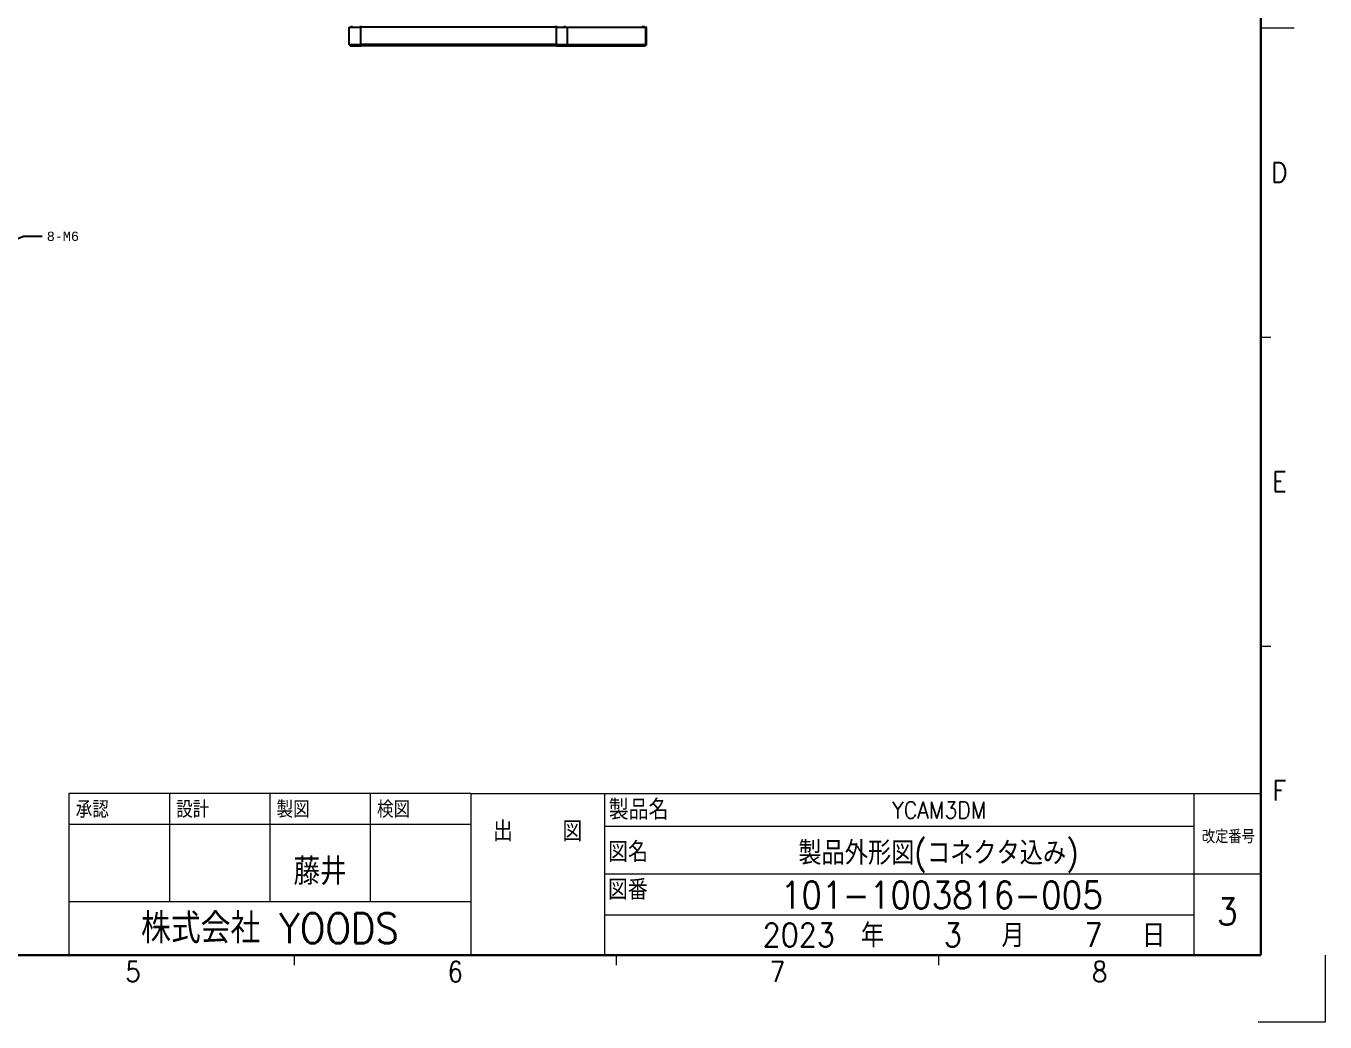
# Model space of a CAD drawing. Header units: millimetres. Extents: x -856 to 354, y -259 to 596.
# Drawn here: x -205 to 354, y -259 to 169 of the extents above; entities that cross this region are included whole.
import ezdxf
from ezdxf import colors
from ezdxf.entities.mleader import LeaderData, LeaderLine
from ezdxf.enums import TextEntityAlignment as Align
from ezdxf.math import Vec2, Vec3

# ---------------------------------------------------------------- set-up
doc = ezdxf.new("R2010")
doc.units = ezdxf.units.MM
doc.layers.add('AM_BOR', color=7, linetype='Continuous', lineweight=15)
doc.layers.add('トンボ', color=3, linetype='Continuous', lineweight=15)
doc.layers.add('パッキン', color=7, linetype='Continuous', lineweight=70, true_color=0x8f9faf)
doc.layers.add('ボトム', color=7, linetype='Continuous', lineweight=70, true_color=0xafaf8f)
doc.styles.get("Standard").update_dxf_attribs({"font": 'monotxt.shx', "height": 1.6, "bigfont": '@extfont2.shx'})
doc.styles.add('TOKURA STANDARD', font='simplex.shx', dxfattribs={"width": 0.9, "bigfont": 'extfont.shx'})

# ---------------------------------------------------------------- blocks, each defined once
blk = doc.blocks.new('TOKURA_JIS_A3_2008')
at = {"layer": 'AM_BOR', "lineweight": 30}
for p, q in [((410.4, 287), (410.4, 10)), ((410.4, 10), (25.4, 10))]:
    blk.add_line(p, q, dxfattribs=at)
at = {"layer": 'AM_BOR'}
for p, q in [((410.4, 148.5), (415.4, 148.5)), ((410.4, 148.5), (415.4, 148.5)), ((410.4, 102.33), (411.9, 102.33)), ((410.4, 56.17), (411.9, 56.17)), ((266.02, 10), (266.02, 8.5)), ((314.15, 10), (314.15, 8.5)), ((362.27, 10), (362.27, 8.5))]:
    blk.add_line(p, q, dxfattribs=at)
at = {"layer": 'トンボ'}
for p, q in [((420, 10), (420, 0)), ((420, 0), (410, 0))]:
    blk.add_line(p, q, dxfattribs=at)
at = {"layer": 'AM_BOR', "style": 'TOKURA STANDARD', "width": 0.9}
for s, p in [('D', (413.17, 125.42)), ('E', (413.17, 79.25)), ('F', (413.17, 33.08)), ('5', (241.96, 6.02)), ('6', (290.09, 6.02)), ('7', (338.21, 6.02)), ('8', (386.34, 6.02))]:
    blk.add_text(s, height=3, dxfattribs=at).set_placement(p, align=Align.CENTER)
blk = doc.blocks.new('*U31')
at = {"layer": 'AM_BOR'}
for p, q in [((-118, 24.14), (-178, 24.14)), ((-178, 24.14), (-178, 0)), ((-163, 24.14), (-163, 8)), ((-148, 24.14), (-148, 8)), ((-133, 24.14), (-133, 8)), ((-118, 24.14), (-118, 0)), ((-118, 24.14), (-98, 24.14)), ((-98, 24.14), (0, 24.14)), ((-98, 24.14), (-98, 0)), ((-10, 24.14), (-10, 0)), ((0, 0), (0, 24.14)), ((-118, 19.49), (-178, 19.49)), ((-10, 19.21), (-98, 19.21)), ((0, 12.07), (-98, 12.07)), ((-178, 8), (-118, 8)), ((-98, 6), (-10, 6)), ((-178, 0), (0, 0))]:
    blk.add_line(p, q, dxfattribs=at)
at = {"layer": 'AM_BOR', "style": 'TOKURA STANDARD'}
for s, insert, char_height, width, attachment_point in [('製品名', (-97.38, 21.72), 3, 9.482, 4), ('承認', (-177, 23.01), 2.5, 14, 1), ('設計', (-162, 23.01), 2.5, 14, 1), ('製図', (-147, 23.01), 2.5, 14, 1), ('検図', (-132, 23.01), 2.5, 14, 1), ('出    図', (-108, 18.5), 3, 18.75, 5), ('改定番号', (-4.84, 17.7), 2, 10.0022, 5), ('図名', (-94.5, 15.4), 3, 7, 5), ('図番', (-94.53, 9.76), 3, 7, 5), ('株式会社 YOODS', (-148, 4), 4.5, 60, 5), ('{\\C7;年}', (-58, 2.92), 3.5, 6, 5), ('{\\C7;月}', (-37, 2.92), 3.5, 6, 5), ('{\\C7;日}', (-16, 2.92), 3.5, 6, 5)]:
    blk.add_mtext(s, dxfattribs=dict(at, insert=insert, char_height=char_height, width=width, attachment_point=attachment_point))
at = {"layer": 'AM_BOR', "style": 'TOKURA STANDARD', "width": 0.9}
for tag, height, p in [('SEIHINMEI{20.1}', 2.5, (-48.01, 21.67)), ('ZUMEI{20.1}', 3.5, (-48.12, 15.25)), ('SYOUNIN{3.5}', 4, (-170.5, 12.5)), ('SEKKEI{3.5}', 4, (-155.5, 12.5)), ('SEIZU{3.5}', 4, (-140.5, 12.5)), ('KENZU{3.5}', 4, (-125.5, 12.5)), ('ZUBAN{11.6}', 4, (-47.62, 8.97)), ('REV{2}', 4, (-5, 6.5)), ('NEN{4.57}', 3.5, (-69, 3)), ('TUKI{2.28}', 3.5, (-46, 3)), ('NITI{2.28}', 3.5, (-25, 3))]:
    blk.add_attdef(tag, text='', height=height, dxfattribs=at).set_placement(p, align=Align.MIDDLE_CENTER)

msp = doc.modelspace()

# ---------------------------------------------------------------- linework, layer by layer
at = {"layer": 'パッキン', "lineweight": -3}
for p, q in [((-64.937, 168.55), (-64.937, 169.05)), ((-61.137, 168.55), (-61.137, 169.05)), ((23.057, 168.55), (23.057, 169.05)), ((26.628, 168.55), (26.628, 169.05)), ((60.434, 168.55), (60.434, 169.05)), ((60.663, 168.55), (60.663, 169.05))]:
    msp.add_line(p, q, dxfattribs=at)
at = {"layer": 'ボトム', "lineweight": -3}
for p, q in [((-66.137, 161.05), (-66.137, 168.55)), ((-66.137, 168.55), (-61.137, 168.55)), ((-61.137, 161.05), (-61.137, 168.55)), ((23.057, 168.55), (-61.137, 168.55)), ((23.057, 161.05), (23.057, 168.55)), ((23.057, 168.55), (27.755, 168.55)), ((27.755, 161.05), (27.755, 168.55)), ((27.755, 168.55), (61.562, 168.55)), ((61.562, 161.05), (61.562, 168.55)), ((61.863, 168.55), (61.562, 168.55)), ((61.863, 161.05), (61.863, 168.55)), ((-66.137, 161.05), (-61.137, 161.05)), ((-65.637, 160.55), (-66.137, 161.05)), ((-65.637, 160.55), (-61.137, 160.55)), ((23.057, 161.05), (-61.137, 161.05)), ((-61.137, 161.05), (-61.137, 160.55)), ((23.057, 160.55), (-61.137, 160.55)), ((23.057, 161.05), (27.755, 161.05)), ((23.057, 160.55), (23.057, 161.05)), ((23.057, 160.55), (27.286, 160.55)), ((27.755, 161.05), (27.286, 160.55)), ((27.286, 160.55), (61.092, 160.55)), ((27.755, 161.05), (61.562, 161.05)), ((61.092, 160.55), (61.562, 161.05)), ((61.363, 160.55), (61.092, 160.55)), ((61.863, 161.05), (61.363, 160.55)), ((61.863, 161.05), (61.562, 161.05))]:
    msp.add_line(p, q, dxfattribs=at)

# ---------------------------------------------------------------- block references
at = {"linetype": 'Continuous'}
ref = msp.add_blockref('*U31', (326.025, -230.697), dxfattribs=dict(at, xscale=2.88, yscale=2.88, zscale=2.88))
ref.add_attrib('ZUMEI{20.1}', '製品外形図(コネクタ込み)', dxfattribs={"layer": 'AM_BOR', "height": 10.08, "style": 'TOKURA STANDARD', "width": 0.9}).set_placement((187.445, -186.786), align=Align.MIDDLE_CENTER)
ref.add_attrib('ZUBAN{11.6}', '101-1003816-005', dxfattribs={"layer": 'AM_BOR', "height": 11.52, "style": 'TOKURA STANDARD', "width": 0.9}).set_placement((188.874, -204.865), align=Align.MIDDLE_CENTER)
ref.add_attrib('SEIZU{3.5}', '藤井', dxfattribs={"layer": 'AM_BOR', "height": 11.52, "style": 'TOKURA STANDARD', "width": 0.9}).set_placement((-78.615, -194.697), align=Align.MIDDLE_CENTER)
ref.add_attrib('NEN{4.57}', '2023', dxfattribs={"layer": 'AM_BOR', "height": 10.08, "style": 'TOKURA STANDARD', "width": 0.9}).set_placement((127.305, -222.057), align=Align.MIDDLE_CENTER)
ref.add_attrib('TUKI{2.28}', '3', dxfattribs={"layer": 'AM_BOR', "height": 10.08, "style": 'TOKURA STANDARD', "width": 0.9}).set_placement((193.545, -222.057), align=Align.MIDDLE_CENTER)
ref.add_attrib('NITI{2.28}', '7', dxfattribs={"layer": 'AM_BOR', "height": 10.08, "style": 'TOKURA STANDARD', "width": 0.9}).set_placement((254.025, -222.057), align=Align.MIDDLE_CENTER)
ref.add_attrib('PAGE{2}', '3', dxfattribs={"layer": 'AM_BOR', "height": 11.52, "style": 'TOKURA STANDARD', "width": 0.9}).set_placement((311.625, -211.977), align=Align.MIDDLE_CENTER)
ref.add_attrib('SEIHINMEI{20.1}', 'YCAM3DM', dxfattribs={"layer": 'AM_BOR', "height": 7.2, "style": 'TOKURA STANDARD', "width": 0.9}).set_placement((187.744, -168.295), align=Align.MIDDLE_CENTER)
at = {"layer": 'AM_BOR', "lineweight": 0, "xscale": 2.88, "yscale": 2.88, "zscale": 2.88}
msp.add_blockref('TOKURA_JIS_A3_2008', (-855.927, -259.497), dxfattribs=at)

# ---------------------------------------------------------------- leaders
at = {"layer": 'トンボ'}
ml = msp.add_multileader_mtext('Standard', dxfattribs=at)
ml.set_content('8-M6', color=256)
ml.set_leader_properties()
ml.build(insert=Vec2(0, 0))
ctx = ml.context
ctx.base_point, ctx.plane_origin = Vec3(-198.165, 78.561), Vec3(-244.713, 63.284)
notes = []
notes.append((ctx, [(0, (1, 1, 0), (-206.165, 78.561), (1, 0), 8, [(0, [(-244.713, 63.284)], 0, [])])]))
ctx.mtext.insert, ctx.mtext.flow_direction = Vec3(-196.165, 80.561), 5
for ctx, leaders in notes:
    for number, flags, end, landing, length, lines in leaders:
        leader = LeaderData()
        leader.index, (leader.has_last_leader_line, leader.has_dogleg_vector, leader.attachment_direction) = number, flags
        leader.last_leader_point, leader.dogleg_vector, leader.dogleg_length = Vec3(end), Vec3(landing), length
        for number, points, colour, breaks in lines:
            line = LeaderLine()
            line.index, line.vertices, line.color, line.breaks = number, Vec3.list(points), colors.encode_raw_color(colour), breaks
            leader.lines.append(line)
        ctx.leaders.append(leader)

doc.saveas('drawing.dxf')
